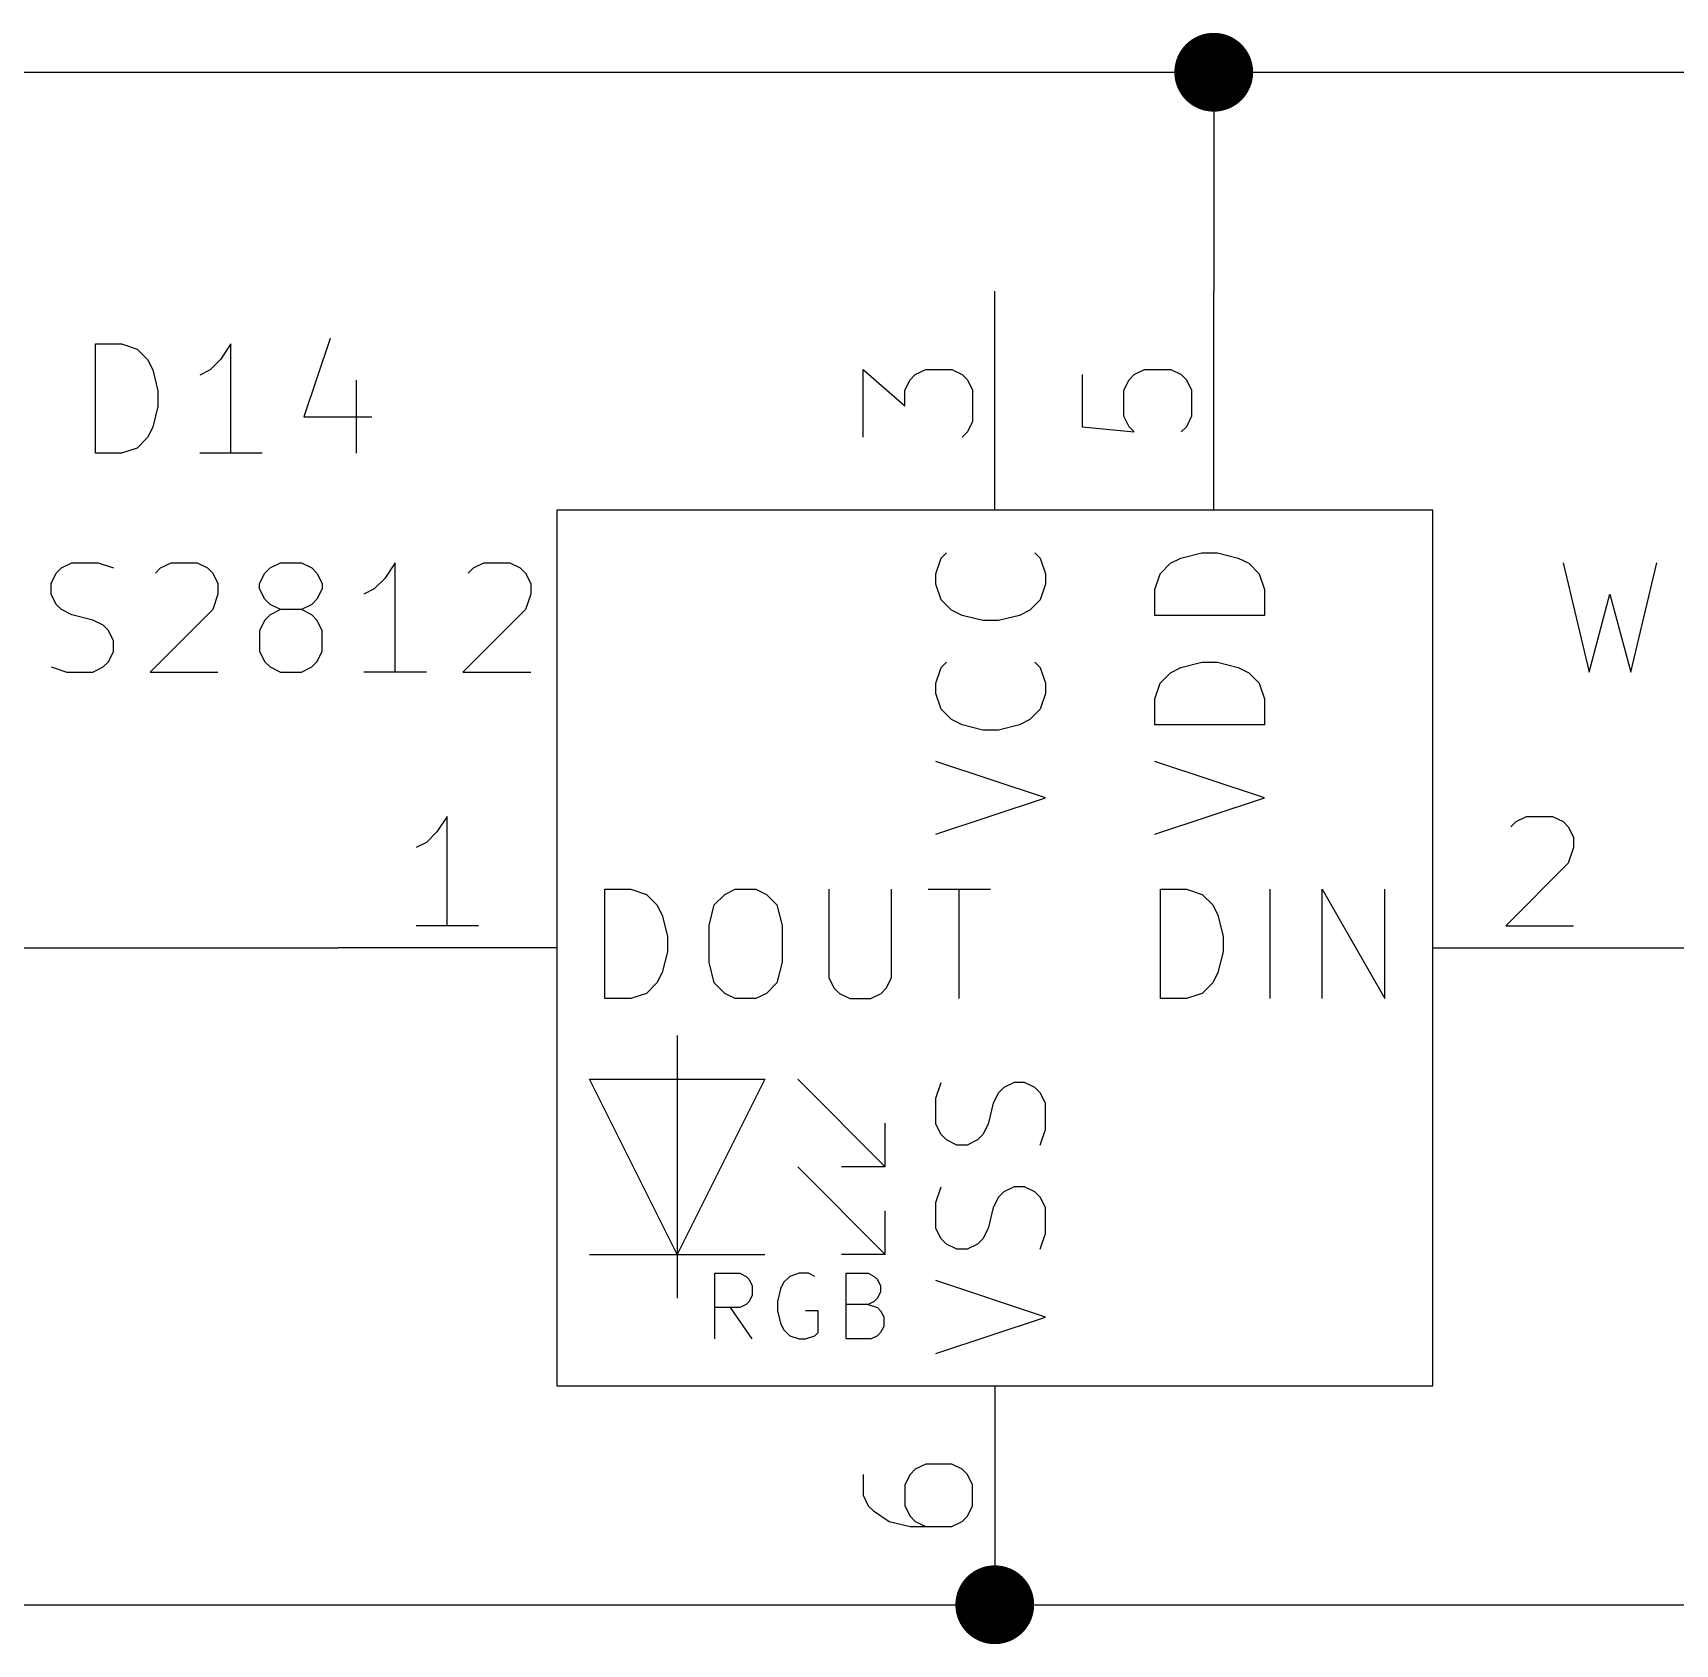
# Model space of a CAD drawing. Extents: x 0.4 to 11.3, y -7.9 to -0.4.
# Drawn here: x 3.211 to 3.961, y -5.568 to -4.832 of the extents above; entities that cross this region are included whole.
import ezdxf

# ---------------------------------------------------------------- set-up
doc = ezdxf.new("R2010")
doc.units = 0
doc.header["$MEASUREMENT"] = 0
for name, color, linetype in [('CYAN2', 4, 'CONTINUOUS'), ('GREEN3', 91, 'CONTINUOUS'), ('LYELLOW', 51, 'CONTINUOUS'), ('RED2', 1, 'CONTINUOUS'), ('RED3', 11, 'CONTINUOUS')]:
    doc.layers.add(name, color=color, linetype=linetype)

msp = doc.modelspace()

# ---------------------------------------------------------------- linework, layer by layer
at = {"layer": 'CYAN2', "linetype": 'CONTINUOUS'}
for p, q in [((3.34643, -4.97166), (3.33452, -5.00737)), ((3.34643, -4.97166), (3.33452, -5.00737)), ((3.23928, -5.02404), (3.23928, -4.97404)), ((3.23928, -4.97404), (3.25119, -4.97404)), ((3.23928, -5.02404), (3.23928, -4.97404)), ((3.23928, -4.97404), (3.25119, -4.97404)), ((3.25119, -4.97404), (3.25833, -4.97642)), ((3.25119, -4.97404), (3.25833, -4.97642)), ((3.25833, -4.97642), (3.26309, -4.98119)), ((3.25833, -4.97642), (3.26309, -4.98119)), ((3.30119, -4.97404), (3.29643, -4.98119)), ((3.30119, -4.97404), (3.29643, -4.98119)), ((3.30119, -5.02404), (3.30119, -4.97404)), ((3.30119, -5.02404), (3.30119, -4.97404)), ((3.26309, -4.98119), (3.26548, -4.98594)), ((3.26309, -4.98119), (3.26548, -4.98594)), ((3.26548, -4.98594), (3.26785, -4.99547)), ((3.26548, -4.98594), (3.26785, -4.99547)), ((3.29167, -4.98594), (3.28691, -4.98833)), ((3.29167, -4.98594), (3.28691, -4.98833)), ((3.29643, -4.98119), (3.29167, -4.98594)), ((3.29643, -4.98119), (3.29167, -4.98594)), ((3.35833, -4.99071), (3.35833, -5.02404)), ((3.35833, -4.99071), (3.35833, -5.02404)), ((3.26785, -4.99547), (3.26785, -5.00261)), ((3.26785, -4.99547), (3.26785, -5.00261)), ((3.26785, -5.00261), (3.26548, -5.01213)), ((3.26785, -5.00261), (3.26548, -5.01213)), ((3.33452, -5.00737), (3.36547, -5.00737)), ((3.33452, -5.00737), (3.36547, -5.00737)), ((3.26309, -5.0169), (3.25833, -5.02166)), ((3.26309, -5.0169), (3.25833, -5.02166)), ((3.26548, -5.01213), (3.26309, -5.0169)), ((3.26548, -5.01213), (3.26309, -5.0169)), ((3.25119, -5.02404), (3.23928, -5.02404)), ((3.25119, -5.02404), (3.23928, -5.02404)), ((3.25833, -5.02166), (3.25119, -5.02404)), ((3.25833, -5.02166), (3.25119, -5.02404)), ((3.31548, -5.02404), (3.28691, -5.02404)), ((3.31548, -5.02404), (3.28691, -5.02404)), ((3.62551, -5.0719), (3.62789, -5.06952)), ((3.62551, -5.0719), (3.62789, -5.06952)), ((3.66837, -5.06952), (3.67075, -5.0719)), ((3.66837, -5.06952), (3.67075, -5.0719)), ((3.73504, -5.0719), (3.74456, -5.06952)), ((3.73504, -5.0719), (3.74456, -5.06952)), ((3.74456, -5.06952), (3.7517, -5.06952)), ((3.74456, -5.06952), (3.7517, -5.06952)), ((3.7517, -5.06952), (3.76122, -5.0719)), ((3.7517, -5.06952), (3.76122, -5.0719)), ((3.22143, -5.0788), (3.22381, -5.07642)), ((3.22143, -5.0788), (3.22381, -5.07642)), ((3.22381, -5.07642), (3.22857, -5.07404)), ((3.22381, -5.07642), (3.22857, -5.07404)), ((3.22857, -5.07404), (3.24047, -5.07404)), ((3.22857, -5.07404), (3.24047, -5.07404)), ((3.24047, -5.07404), (3.24762, -5.07642)), ((3.24047, -5.07404), (3.24762, -5.07642)), ((3.26667, -5.0788), (3.26904, -5.07642)), ((3.26667, -5.0788), (3.26904, -5.07642)), ((3.26904, -5.07642), (3.27381, -5.07404)), ((3.26904, -5.07642), (3.27381, -5.07404)), ((3.27381, -5.07404), (3.28571, -5.07404)), ((3.27381, -5.07404), (3.28571, -5.07404)), ((3.28571, -5.07404), (3.29047, -5.07642)), ((3.28571, -5.07404), (3.29047, -5.07642)), ((3.29047, -5.07642), (3.29285, -5.0788)), ((3.29047, -5.07642), (3.29285, -5.0788)), ((3.31666, -5.0788), (3.31904, -5.07642)), ((3.31666, -5.0788), (3.31904, -5.07642)), ((3.31904, -5.07642), (3.32381, -5.07404)), ((3.31904, -5.07642), (3.32381, -5.07404)), ((3.32381, -5.07404), (3.33333, -5.07404)), ((3.32381, -5.07404), (3.33333, -5.07404)), ((3.33333, -5.07404), (3.33809, -5.07642)), ((3.33333, -5.07404), (3.33809, -5.07642)), ((3.33809, -5.07642), (3.34047, -5.0788)), ((3.33809, -5.07642), (3.34047, -5.0788)), ((3.37619, -5.07404), (3.37143, -5.08119)), ((3.37619, -5.07404), (3.37143, -5.08119)), ((3.37619, -5.12404), (3.37619, -5.07404)), ((3.37619, -5.12404), (3.37619, -5.07404)), ((3.40952, -5.0788), (3.4119, -5.07642)), ((3.40952, -5.0788), (3.4119, -5.07642)), ((3.4119, -5.07642), (3.41666, -5.07404)), ((3.4119, -5.07642), (3.41666, -5.07404)), ((3.41666, -5.07404), (3.42857, -5.07404)), ((3.41666, -5.07404), (3.42857, -5.07404)), ((3.42857, -5.07404), (3.43333, -5.07642)), ((3.42857, -5.07404), (3.43333, -5.07642)), ((3.43333, -5.07642), (3.43571, -5.0788)), ((3.43333, -5.07642), (3.43571, -5.0788)), ((3.62313, -5.07905), (3.62551, -5.0719)), ((3.62313, -5.07905), (3.62551, -5.0719)), ((3.67075, -5.0719), (3.67313, -5.07905)), ((3.67075, -5.0719), (3.67313, -5.07905)), ((3.72551, -5.07905), (3.73028, -5.07428)), ((3.72551, -5.07905), (3.73028, -5.07428)), ((3.73028, -5.07428), (3.73504, -5.0719)), ((3.73028, -5.07428), (3.73504, -5.0719)), ((3.76122, -5.0719), (3.76599, -5.07428)), ((3.76122, -5.0719), (3.76599, -5.07428)), ((3.76599, -5.07428), (3.77075, -5.07905)), ((3.76599, -5.07428), (3.77075, -5.07905)), ((3.90952, -5.07404), (3.92143, -5.12404)), ((3.90952, -5.07404), (3.92143, -5.12404)), ((3.94048, -5.12404), (3.95238, -5.07404)), ((3.94048, -5.12404), (3.95238, -5.07404)), ((3.21905, -5.08356), (3.22143, -5.0788)), ((3.21905, -5.08356), (3.22143, -5.0788)), ((3.21905, -5.08833), (3.21905, -5.08356)), ((3.21905, -5.08833), (3.21905, -5.08356)), ((3.29285, -5.0788), (3.29524, -5.08356)), ((3.29285, -5.0788), (3.29524, -5.08356)), ((3.29524, -5.08356), (3.29524, -5.08833)), ((3.29524, -5.08356), (3.29524, -5.08833)), ((3.31428, -5.08356), (3.31666, -5.0788)), ((3.31428, -5.08356), (3.31666, -5.0788)), ((3.31428, -5.08594), (3.31428, -5.08356)), ((3.31428, -5.08594), (3.31428, -5.08356)), ((3.34047, -5.0788), (3.34285, -5.08356)), ((3.34047, -5.0788), (3.34285, -5.08356)), ((3.34285, -5.08356), (3.34285, -5.08594)), ((3.34285, -5.08356), (3.34285, -5.08594)), ((3.37143, -5.08119), (3.36666, -5.08594)), ((3.37143, -5.08119), (3.36666, -5.08594)), ((3.43571, -5.0788), (3.43809, -5.08356)), ((3.43571, -5.0788), (3.43809, -5.08356)), ((3.43809, -5.08356), (3.43809, -5.08833)), ((3.43809, -5.08356), (3.43809, -5.08833)), ((3.62313, -5.08381), (3.62313, -5.07905)), ((3.62313, -5.08381), (3.62313, -5.07905)), ((3.62551, -5.09095), (3.62313, -5.08381)), ((3.62551, -5.09095), (3.62313, -5.08381)), ((3.67313, -5.08381), (3.67075, -5.09095)), ((3.67313, -5.08381), (3.67075, -5.09095)), ((3.67313, -5.07905), (3.67313, -5.08381)), ((3.67313, -5.07905), (3.67313, -5.08381)), ((3.72313, -5.08619), (3.72551, -5.07905)), ((3.72313, -5.08619), (3.72551, -5.07905)), ((3.77075, -5.07905), (3.77313, -5.08619)), ((3.77075, -5.07905), (3.77313, -5.08619)), ((3.22143, -5.09309), (3.21905, -5.08833)), ((3.22143, -5.09309), (3.21905, -5.08833)), ((3.29524, -5.08833), (3.29285, -5.09547)), ((3.29524, -5.08833), (3.29285, -5.09547)), ((3.31666, -5.09071), (3.31428, -5.08594)), ((3.31666, -5.09071), (3.31428, -5.08594)), ((3.31904, -5.09309), (3.31666, -5.09071)), ((3.31904, -5.09309), (3.31666, -5.09071)), ((3.34047, -5.09071), (3.33809, -5.09309)), ((3.34047, -5.09071), (3.33809, -5.09309)), ((3.34285, -5.08594), (3.34047, -5.09071)), ((3.34285, -5.08594), (3.34047, -5.09071)), ((3.36666, -5.08594), (3.3619, -5.08833)), ((3.36666, -5.08594), (3.3619, -5.08833)), ((3.43809, -5.08833), (3.43571, -5.09547)), ((3.43809, -5.08833), (3.43571, -5.09547)), ((3.63028, -5.09571), (3.62551, -5.09095)), ((3.63028, -5.09571), (3.62551, -5.09095)), ((3.67075, -5.09095), (3.66599, -5.09571)), ((3.67075, -5.09095), (3.66599, -5.09571)), ((3.72313, -5.09809), (3.72313, -5.08619)), ((3.72313, -5.09809), (3.72313, -5.08619)), ((3.77313, -5.08619), (3.77313, -5.09809)), ((3.77313, -5.08619), (3.77313, -5.09809)), ((3.92143, -5.12404), (3.93095, -5.08833)), ((3.92143, -5.12404), (3.93095, -5.08833)), ((3.93095, -5.08833), (3.94048, -5.12404)), ((3.93095, -5.08833), (3.94048, -5.12404)), ((3.22381, -5.09547), (3.22143, -5.09309)), ((3.22381, -5.09547), (3.22143, -5.09309)), ((3.22857, -5.09785), (3.22381, -5.09547)), ((3.22857, -5.09785), (3.22381, -5.09547)), ((3.23809, -5.10023), (3.22857, -5.09785)), ((3.23809, -5.10023), (3.22857, -5.09785)), ((3.29285, -5.09547), (3.26428, -5.12404)), ((3.29285, -5.09547), (3.26428, -5.12404)), ((3.31904, -5.09785), (3.31666, -5.10023)), ((3.31904, -5.09785), (3.31666, -5.10023)), ((3.32381, -5.09547), (3.31904, -5.09309)), ((3.32381, -5.09547), (3.31904, -5.09309)), ((3.32381, -5.09547), (3.31904, -5.09785)), ((3.32381, -5.09547), (3.31904, -5.09785)), ((3.33333, -5.09547), (3.32381, -5.09547)), ((3.33333, -5.09547), (3.32381, -5.09547)), ((3.33809, -5.09309), (3.33333, -5.09547)), ((3.33809, -5.09309), (3.33333, -5.09547)), ((3.33809, -5.09785), (3.33333, -5.09547)), ((3.33809, -5.09785), (3.33333, -5.09547)), ((3.34047, -5.10023), (3.33809, -5.09785)), ((3.34047, -5.10023), (3.33809, -5.09785)), ((3.43571, -5.09547), (3.40714, -5.12404)), ((3.43571, -5.09547), (3.40714, -5.12404)), ((3.63504, -5.09809), (3.63028, -5.09571)), ((3.63504, -5.09809), (3.63028, -5.09571)), ((3.64456, -5.10047), (3.63504, -5.09809)), ((3.64456, -5.10047), (3.63504, -5.09809)), ((3.66122, -5.09809), (3.6517, -5.10047)), ((3.66122, -5.09809), (3.6517, -5.10047)), ((3.66599, -5.09571), (3.66122, -5.09809)), ((3.66599, -5.09571), (3.66122, -5.09809)), ((3.77313, -5.09809), (3.72313, -5.09809)), ((3.77313, -5.09809), (3.72313, -5.09809)), ((3.24285, -5.10261), (3.23809, -5.10023)), ((3.24285, -5.10261), (3.23809, -5.10023)), ((3.24524, -5.10499), (3.24285, -5.10261)), ((3.24524, -5.10499), (3.24285, -5.10261)), ((3.24762, -5.10976), (3.24524, -5.10499)), ((3.24762, -5.10976), (3.24524, -5.10499)), ((3.31666, -5.10023), (3.31428, -5.10499)), ((3.31666, -5.10023), (3.31428, -5.10499)), ((3.31428, -5.10499), (3.31428, -5.11452)), ((3.31428, -5.10499), (3.31428, -5.11452)), ((3.34285, -5.10499), (3.34047, -5.10023)), ((3.34285, -5.10499), (3.34047, -5.10023)), ((3.34285, -5.11452), (3.34285, -5.10499)), ((3.34285, -5.11452), (3.34285, -5.10499)), ((3.6517, -5.10047), (3.64456, -5.10047)), ((3.6517, -5.10047), (3.64456, -5.10047)), ((3.24524, -5.11928), (3.24762, -5.11452)), ((3.24524, -5.11928), (3.24762, -5.11452)), ((3.24762, -5.11452), (3.24762, -5.10976)), ((3.24762, -5.11452), (3.24762, -5.10976)), ((3.31428, -5.11452), (3.31666, -5.11928)), ((3.31428, -5.11452), (3.31666, -5.11928)), ((3.34047, -5.11928), (3.34285, -5.11452)), ((3.34047, -5.11928), (3.34285, -5.11452)), ((3.21905, -5.12166), (3.22619, -5.12404)), ((3.21905, -5.12166), (3.22619, -5.12404)), ((3.23809, -5.12404), (3.24285, -5.12166)), ((3.23809, -5.12404), (3.24285, -5.12166)), ((3.24285, -5.12166), (3.24524, -5.11928)), ((3.24285, -5.12166), (3.24524, -5.11928)), ((3.31666, -5.11928), (3.31904, -5.12166)), ((3.31666, -5.11928), (3.31904, -5.12166)), ((3.31904, -5.12166), (3.32381, -5.12404)), ((3.31904, -5.12166), (3.32381, -5.12404)), ((3.33333, -5.12404), (3.33809, -5.12166)), ((3.33333, -5.12404), (3.33809, -5.12166)), ((3.33809, -5.12166), (3.34047, -5.11928)), ((3.33809, -5.12166), (3.34047, -5.11928)), ((3.62313, -5.12905), (3.62551, -5.1219)), ((3.62313, -5.12905), (3.62551, -5.1219)), ((3.62551, -5.1219), (3.62789, -5.11952)), ((3.62551, -5.1219), (3.62789, -5.11952)), ((3.66837, -5.11952), (3.67075, -5.1219)), ((3.66837, -5.11952), (3.67075, -5.1219)), ((3.67075, -5.1219), (3.67313, -5.12905)), ((3.67075, -5.1219), (3.67313, -5.12905)), ((3.73028, -5.12428), (3.73504, -5.1219)), ((3.73028, -5.12428), (3.73504, -5.1219)), ((3.73504, -5.1219), (3.74456, -5.11952)), ((3.73504, -5.1219), (3.74456, -5.11952)), ((3.74456, -5.11952), (3.7517, -5.11952)), ((3.74456, -5.11952), (3.7517, -5.11952)), ((3.7517, -5.11952), (3.76122, -5.1219)), ((3.7517, -5.11952), (3.76122, -5.1219)), ((3.76122, -5.1219), (3.76599, -5.12428)), ((3.76122, -5.1219), (3.76599, -5.12428)), ((3.22619, -5.12404), (3.23809, -5.12404)), ((3.22619, -5.12404), (3.23809, -5.12404)), ((3.26428, -5.12404), (3.29524, -5.12404)), ((3.26428, -5.12404), (3.29524, -5.12404)), ((3.32381, -5.12404), (3.33333, -5.12404)), ((3.32381, -5.12404), (3.33333, -5.12404)), ((3.39047, -5.12404), (3.3619, -5.12404)), ((3.39047, -5.12404), (3.3619, -5.12404)), ((3.40714, -5.12404), (3.43809, -5.12404)), ((3.40714, -5.12404), (3.43809, -5.12404)), ((3.62313, -5.13381), (3.62313, -5.12905)), ((3.62313, -5.13381), (3.62313, -5.12905)), ((3.67313, -5.12905), (3.67313, -5.13381)), ((3.67313, -5.12905), (3.67313, -5.13381)), ((3.72313, -5.13619), (3.72551, -5.12905)), ((3.72313, -5.13619), (3.72551, -5.12905)), ((3.72551, -5.12905), (3.73028, -5.12428)), ((3.72551, -5.12905), (3.73028, -5.12428)), ((3.76599, -5.12428), (3.77075, -5.12905)), ((3.76599, -5.12428), (3.77075, -5.12905)), ((3.77075, -5.12905), (3.77313, -5.13619)), ((3.77075, -5.12905), (3.77313, -5.13619)), ((3.62551, -5.14095), (3.62313, -5.13381)), ((3.62551, -5.14095), (3.62313, -5.13381)), ((3.67313, -5.13381), (3.67075, -5.14095)), ((3.67313, -5.13381), (3.67075, -5.14095)), ((3.72313, -5.14809), (3.72313, -5.13619)), ((3.72313, -5.14809), (3.72313, -5.13619)), ((3.77313, -5.13619), (3.77313, -5.14809)), ((3.77313, -5.13619), (3.77313, -5.14809)), ((3.63028, -5.14571), (3.62551, -5.14095)), ((3.63028, -5.14571), (3.62551, -5.14095)), ((3.67075, -5.14095), (3.66599, -5.14571)), ((3.67075, -5.14095), (3.66599, -5.14571)), ((3.63504, -5.14809), (3.63028, -5.14571)), ((3.63504, -5.14809), (3.63028, -5.14571)), ((3.64456, -5.15047), (3.63504, -5.14809)), ((3.64456, -5.15047), (3.63504, -5.14809)), ((3.6517, -5.15047), (3.64456, -5.15047)), ((3.6517, -5.15047), (3.64456, -5.15047)), ((3.66122, -5.14809), (3.6517, -5.15047)), ((3.66122, -5.14809), (3.6517, -5.15047)), ((3.66599, -5.14571), (3.66122, -5.14809)), ((3.66599, -5.14571), (3.66122, -5.14809)), ((3.77313, -5.14809), (3.72313, -5.14809)), ((3.77313, -5.14809), (3.72313, -5.14809)), ((3.67313, -5.18143), (3.62313, -5.16476)), ((3.67313, -5.18143), (3.62313, -5.16476)), ((3.77313, -5.18143), (3.72313, -5.16476)), ((3.77313, -5.18143), (3.72313, -5.16476)), ((3.62313, -5.19809), (3.67313, -5.18143)), ((3.62313, -5.19809), (3.67313, -5.18143)), ((3.72313, -5.19809), (3.77313, -5.18143)), ((3.72313, -5.19809), (3.77313, -5.18143)), ((3.4719, -5.27313), (3.4719, -5.22313)), ((3.4719, -5.22313), (3.48381, -5.22313)), ((3.4719, -5.27313), (3.4719, -5.22313)), ((3.4719, -5.22313), (3.48381, -5.22313)), ((3.48381, -5.22313), (3.49095, -5.22551)), ((3.48381, -5.22313), (3.49095, -5.22551)), ((3.49095, -5.22551), (3.49571, -5.23028)), ((3.49095, -5.22551), (3.49571, -5.23028)), ((3.5219, -5.23028), (3.52667, -5.22551)), ((3.5219, -5.23028), (3.52667, -5.22551)), ((3.52667, -5.22551), (3.53143, -5.22313)), ((3.52667, -5.22551), (3.53143, -5.22313)), ((3.53143, -5.22313), (3.54095, -5.22313)), ((3.53143, -5.22313), (3.54095, -5.22313)), ((3.54095, -5.22313), (3.54571, -5.22551)), ((3.54095, -5.22313), (3.54571, -5.22551)), ((3.54571, -5.22551), (3.55047, -5.23028)), ((3.54571, -5.22551), (3.55047, -5.23028)), ((3.57428, -5.22313), (3.57428, -5.26361)), ((3.57428, -5.22313), (3.57428, -5.26361)), ((3.60285, -5.26361), (3.60285, -5.22313)), ((3.60285, -5.26361), (3.60285, -5.22313)), ((3.61952, -5.22313), (3.64809, -5.22313)), ((3.61952, -5.22313), (3.64809, -5.22313)), ((3.63381, -5.27313), (3.63381, -5.22313)), ((3.63381, -5.27313), (3.63381, -5.22313)), ((3.72571, -5.27313), (3.72571, -5.22313)), ((3.72571, -5.22313), (3.73761, -5.22313)), ((3.72571, -5.27313), (3.72571, -5.22313)), ((3.72571, -5.22313), (3.73761, -5.22313)), ((3.73761, -5.22313), (3.74476, -5.22551)), ((3.73761, -5.22313), (3.74476, -5.22551)), ((3.74476, -5.22551), (3.74952, -5.23028)), ((3.74476, -5.22551), (3.74952, -5.23028)), ((3.77571, -5.27313), (3.77571, -5.22313)), ((3.77571, -5.27313), (3.77571, -5.22313)), ((3.79952, -5.27313), (3.79952, -5.22313)), ((3.79952, -5.22313), (3.82809, -5.27313)), ((3.79952, -5.27313), (3.79952, -5.22313)), ((3.79952, -5.22313), (3.82809, -5.27313)), ((3.82809, -5.27313), (3.82809, -5.22313)), ((3.82809, -5.27313), (3.82809, -5.22313)), ((3.49571, -5.23028), (3.49809, -5.23504)), ((3.49571, -5.23028), (3.49809, -5.23504)), ((3.51952, -5.2398), (3.5219, -5.23028)), ((3.51952, -5.2398), (3.5219, -5.23028)), ((3.55047, -5.23028), (3.55285, -5.2398)), ((3.55047, -5.23028), (3.55285, -5.2398)), ((3.74952, -5.23028), (3.7519, -5.23504)), ((3.74952, -5.23028), (3.7519, -5.23504)), ((3.49809, -5.23504), (3.50047, -5.24456)), ((3.49809, -5.23504), (3.50047, -5.24456)), ((3.51952, -5.25646), (3.51952, -5.2398)), ((3.51952, -5.25646), (3.51952, -5.2398)), ((3.55285, -5.2398), (3.55285, -5.25646)), ((3.55285, -5.2398), (3.55285, -5.25646)), ((3.7519, -5.23504), (3.75428, -5.24456)), ((3.7519, -5.23504), (3.75428, -5.24456)), ((3.50047, -5.24456), (3.50047, -5.2517)), ((3.50047, -5.24456), (3.50047, -5.2517)), ((3.75428, -5.24456), (3.75428, -5.2517)), ((3.75428, -5.24456), (3.75428, -5.2517)), ((3.50047, -5.2517), (3.49809, -5.26122)), ((3.50047, -5.2517), (3.49809, -5.26122)), ((3.5219, -5.26599), (3.51952, -5.25646)), ((3.5219, -5.26599), (3.51952, -5.25646)), ((3.55285, -5.25646), (3.55047, -5.26599)), ((3.55285, -5.25646), (3.55047, -5.26599)), ((3.75428, -5.2517), (3.7519, -5.26122)), ((3.75428, -5.2517), (3.7519, -5.26122)), ((3.49809, -5.26122), (3.49571, -5.26599)), ((3.49809, -5.26122), (3.49571, -5.26599)), ((3.57428, -5.26361), (3.57667, -5.26837)), ((3.57428, -5.26361), (3.57667, -5.26837)), ((3.60048, -5.26837), (3.60285, -5.26361)), ((3.60048, -5.26837), (3.60285, -5.26361)), ((3.7519, -5.26122), (3.74952, -5.26599)), ((3.7519, -5.26122), (3.74952, -5.26599)), ((3.49095, -5.27075), (3.48381, -5.27313)), ((3.49095, -5.27075), (3.48381, -5.27313)), ((3.49571, -5.26599), (3.49095, -5.27075)), ((3.49571, -5.26599), (3.49095, -5.27075)), ((3.52667, -5.27075), (3.5219, -5.26599)), ((3.52667, -5.27075), (3.5219, -5.26599)), ((3.53143, -5.27313), (3.52667, -5.27075)), ((3.53143, -5.27313), (3.52667, -5.27075)), ((3.54571, -5.27075), (3.54095, -5.27313)), ((3.54571, -5.27075), (3.54095, -5.27313)), ((3.55047, -5.26599), (3.54571, -5.27075)), ((3.55047, -5.26599), (3.54571, -5.27075)), ((3.57667, -5.26837), (3.57905, -5.27075)), ((3.57667, -5.26837), (3.57905, -5.27075)), ((3.57905, -5.27075), (3.58381, -5.27313)), ((3.57905, -5.27075), (3.58381, -5.27313)), ((3.59333, -5.27313), (3.59809, -5.27075)), ((3.59333, -5.27313), (3.59809, -5.27075)), ((3.59809, -5.27075), (3.60048, -5.26837)), ((3.59809, -5.27075), (3.60048, -5.26837)), ((3.74476, -5.27075), (3.73761, -5.27313)), ((3.74476, -5.27075), (3.73761, -5.27313)), ((3.74952, -5.26599), (3.74476, -5.27075)), ((3.74952, -5.26599), (3.74476, -5.27075)), ((3.48381, -5.27313), (3.4719, -5.27313)), ((3.48381, -5.27313), (3.4719, -5.27313)), ((3.54095, -5.27313), (3.53143, -5.27313)), ((3.54095, -5.27313), (3.53143, -5.27313)), ((3.58381, -5.27313), (3.59333, -5.27313)), ((3.58381, -5.27313), (3.59333, -5.27313)), ((3.73761, -5.27313), (3.72571, -5.27313)), ((3.73761, -5.27313), (3.72571, -5.27313)), ((3.62313, -5.31857), (3.62551, -5.31143)), ((3.62313, -5.31857), (3.62551, -5.31143)), ((3.6517, -5.31619), (3.64932, -5.32095)), ((3.6517, -5.31619), (3.64932, -5.32095)), ((3.65408, -5.31381), (3.6517, -5.31619)), ((3.65408, -5.31381), (3.6517, -5.31619)), ((3.65885, -5.31143), (3.65408, -5.31381)), ((3.65885, -5.31143), (3.65408, -5.31381)), ((3.66361, -5.31143), (3.65885, -5.31143)), ((3.66361, -5.31143), (3.65885, -5.31143)), ((3.66837, -5.31381), (3.66361, -5.31143)), ((3.66837, -5.31381), (3.66361, -5.31143)), ((3.67075, -5.31619), (3.66837, -5.31381)), ((3.67075, -5.31619), (3.66837, -5.31381)), ((3.67313, -5.32095), (3.67075, -5.31619)), ((3.67313, -5.32095), (3.67075, -5.31619)), ((3.62313, -5.33047), (3.62313, -5.31857)), ((3.62313, -5.33047), (3.62313, -5.31857)), ((3.64932, -5.32095), (3.64694, -5.33047)), ((3.64932, -5.32095), (3.64694, -5.33047)), ((3.67313, -5.33285), (3.67313, -5.32095)), ((3.67313, -5.33285), (3.67313, -5.32095)), ((3.62551, -5.33524), (3.62313, -5.33047)), ((3.62551, -5.33524), (3.62313, -5.33047)), ((3.64694, -5.33047), (3.64456, -5.33524)), ((3.64694, -5.33047), (3.64456, -5.33524)), ((3.62789, -5.33762), (3.62551, -5.33524)), ((3.62789, -5.33762), (3.62551, -5.33524)), ((3.63265, -5.34), (3.62789, -5.33762)), ((3.63265, -5.34), (3.62789, -5.33762)), ((3.63742, -5.34), (3.63265, -5.34)), ((3.63742, -5.34), (3.63265, -5.34)), ((3.64218, -5.33762), (3.63742, -5.34)), ((3.64218, -5.33762), (3.63742, -5.34)), ((3.64456, -5.33524), (3.64218, -5.33762)), ((3.64456, -5.33524), (3.64218, -5.33762)), ((3.67075, -5.34), (3.67313, -5.33285)), ((3.67075, -5.34), (3.67313, -5.33285)), ((3.62313, -5.36619), (3.62551, -5.35904)), ((3.62313, -5.36619), (3.62551, -5.35904)), ((3.65408, -5.36143), (3.6517, -5.36381)), ((3.65408, -5.36143), (3.6517, -5.36381)), ((3.65885, -5.35904), (3.65408, -5.36143)), ((3.65885, -5.35904), (3.65408, -5.36143)), ((3.66361, -5.35904), (3.65885, -5.35904)), ((3.66361, -5.35904), (3.65885, -5.35904)), ((3.66837, -5.36143), (3.66361, -5.35904)), ((3.66837, -5.36143), (3.66361, -5.35904)), ((3.67075, -5.36381), (3.66837, -5.36143)), ((3.67075, -5.36381), (3.66837, -5.36143)), ((3.62313, -5.37809), (3.62313, -5.36619)), ((3.62313, -5.37809), (3.62313, -5.36619)), ((3.64932, -5.36857), (3.64694, -5.37809)), ((3.64932, -5.36857), (3.64694, -5.37809)), ((3.6517, -5.36381), (3.64932, -5.36857)), ((3.6517, -5.36381), (3.64932, -5.36857)), ((3.67313, -5.36857), (3.67075, -5.36381)), ((3.67313, -5.36857), (3.67075, -5.36381)), ((3.67313, -5.38047), (3.67313, -5.36857)), ((3.67313, -5.38047), (3.67313, -5.36857)), ((3.62551, -5.38285), (3.62313, -5.37809)), ((3.62551, -5.38285), (3.62313, -5.37809)), ((3.62789, -5.38524), (3.62551, -5.38285)), ((3.62789, -5.38524), (3.62551, -5.38285)), ((3.64456, -5.38285), (3.64218, -5.38524)), ((3.64456, -5.38285), (3.64218, -5.38524)), ((3.64694, -5.37809), (3.64456, -5.38285)), ((3.64694, -5.37809), (3.64456, -5.38285)), ((3.67075, -5.38761), (3.67313, -5.38047)), ((3.67075, -5.38761), (3.67313, -5.38047)), ((3.63265, -5.38761), (3.62789, -5.38524)), ((3.63265, -5.38761), (3.62789, -5.38524)), ((3.63742, -5.38761), (3.63265, -5.38761)), ((3.63742, -5.38761), (3.63265, -5.38761)), ((3.64218, -5.38524), (3.63742, -5.38761)), ((3.64218, -5.38524), (3.63742, -5.38761)), ((3.67313, -5.41857), (3.62313, -5.4019)), ((3.67313, -5.41857), (3.62313, -5.4019)), ((3.62313, -5.43524), (3.67313, -5.41857)), ((3.62313, -5.43524), (3.67313, -5.41857))]:
    msp.add_line(p, q, dxfattribs=at)
at = {"layer": 'GREEN3', "linetype": 'CONTINUOUS'}
for p, q in [((3, -4.85), (3.75, -4.85)), ((3.75, -4.85), (3.75, -4.95)), ((3.75, -4.85), (4.5, -4.85)), ((3.2, -5.25), (3.35, -5.25)), ((3.95, -5.25), (4.1, -5.25)), ((2.9, -5.55), (3.65, -5.55)), ((3.65, -5.55), (4.4, -5.55))]:
    msp.add_line(p, q, dxfattribs=at)
at = {"layer": 'GREEN3', "const_width": 0.018}
for points in [[(3.741, -4.85, 1), (3.759, -4.85, 1)], [(3.641, -5.55, 1), (3.659, -5.55, 1)]]:
    msp.add_lwpolyline(points, format="xyb", close=True, dxfattribs=at)
at = {"layer": 'LYELLOW', "linetype": 'CONTINUOUS'}
for p, q in [((3.45, -5.05), (3.45, -5.45)), ((3.85, -5.05), (3.45, -5.05)), ((3.85, -5.45), (3.85, -5.05)), ((3.45, -5.45), (3.85, -5.45))]:
    msp.add_line(p, q, dxfattribs=at)
at = {"layer": 'RED2', "linetype": 'CONTINUOUS'}
for p, q in [((3.65, -5.05), (3.65, -4.95)), ((3.65, -5.05), (3.65, -4.95)), ((3.75, -5.05), (3.75, -4.95)), ((3.75, -5.05), (3.75, -4.95)), ((3.45, -5.05), (3.45, -5.45)), ((3.85, -5.05), (3.45, -5.05)), ((3.85, -5.45), (3.85, -5.05)), ((3.45, -5.25), (3.35, -5.25)), ((3.45, -5.25), (3.35, -5.25)), ((3.85, -5.25), (3.95, -5.25)), ((3.85, -5.25), (3.95, -5.25)), ((3.505, -5.29), (3.505, -5.39)), ((3.465, -5.31), (3.545, -5.31)), ((3.505, -5.39), (3.465, -5.31)), ((3.545, -5.31), (3.505, -5.39)), ((3.56, -5.31), (3.6, -5.35)), ((3.6, -5.35), (3.6, -5.33)), ((3.56, -5.35), (3.6, -5.39)), ((3.6, -5.35), (3.58, -5.35)), ((3.6, -5.39), (3.6, -5.37)), ((3.465, -5.39), (3.545, -5.39)), ((3.505, -5.39), (3.505, -5.41)), ((3.6, -5.39), (3.58, -5.39)), ((3.52214, -5.42856), (3.52214, -5.39856)), ((3.52214, -5.39856), (3.53357, -5.39856)), ((3.53357, -5.39856), (3.53643, -5.39999)), ((3.53643, -5.39999), (3.53785, -5.40142)), ((3.55643, -5.39999), (3.55357, -5.40285)), ((3.56071, -5.39856), (3.55643, -5.39999)), ((3.565, -5.39856), (3.56071, -5.39856)), ((3.56785, -5.39999), (3.565, -5.39856)), ((3.58214, -5.42856), (3.58214, -5.39856)), ((3.58214, -5.39856), (3.59214, -5.39856)), ((3.59214, -5.39856), (3.595, -5.39999)), ((3.595, -5.39999), (3.59643, -5.40142)), ((3.53785, -5.40142), (3.53928, -5.40428)), ((3.53928, -5.40428), (3.53928, -5.40856)), ((3.55214, -5.40571), (3.55071, -5.41142)), ((3.55357, -5.40285), (3.55214, -5.40571)), ((3.59643, -5.40142), (3.59785, -5.40428)), ((3.59785, -5.40714), (3.59643, -5.40999)), ((3.59785, -5.40428), (3.59785, -5.40714)), ((3.53357, -5.41428), (3.52214, -5.41428)), ((3.53928, -5.42856), (3.52928, -5.41428)), ((3.53643, -5.41285), (3.53357, -5.41428)), ((3.53785, -5.41142), (3.53643, -5.41285)), ((3.53928, -5.40856), (3.53785, -5.41142)), ((3.55071, -5.41142), (3.55071, -5.41571)), ((3.59214, -5.41285), (3.58214, -5.41285)), ((3.595, -5.41142), (3.59214, -5.41285)), ((3.59214, -5.41285), (3.59643, -5.41428)), ((3.59643, -5.40999), (3.595, -5.41142)), ((3.59643, -5.41428), (3.59785, -5.41571)), ((3.55071, -5.41571), (3.55214, -5.42142)), ((3.55214, -5.42142), (3.55357, -5.42428)), ((3.56928, -5.41571), (3.56357, -5.41571)), ((3.56928, -5.42571), (3.56928, -5.41571)), ((3.59785, -5.41571), (3.59928, -5.41856)), ((3.59928, -5.41856), (3.59928, -5.42285)), ((3.55357, -5.42428), (3.55643, -5.42714)), ((3.55643, -5.42714), (3.56071, -5.42856)), ((3.56071, -5.42856), (3.56357, -5.42856)), ((3.56357, -5.42856), (3.56785, -5.42714)), ((3.56785, -5.42714), (3.56928, -5.42571)), ((3.59357, -5.42856), (3.58214, -5.42856)), ((3.59643, -5.42714), (3.59357, -5.42856)), ((3.59785, -5.42571), (3.59643, -5.42714)), ((3.59928, -5.42285), (3.59785, -5.42571)), ((3.45, -5.45), (3.85, -5.45)), ((3.65, -5.45), (3.65, -5.55)), ((3.65, -5.45), (3.65, -5.55))]:
    msp.add_line(p, q, dxfattribs=at)
at = {"layer": 'RED3', "linetype": 'CONTINUOUS'}
for p, q in [((3.58988, -5.01666), (3.58988, -4.98571)), ((3.58988, -4.98571), (3.60893, -5.00238)), ((3.58988, -5.01666), (3.58988, -4.98571)), ((3.58988, -4.98571), (3.60893, -5.00238)), ((3.61369, -4.98809), (3.61845, -4.98571)), ((3.61369, -4.98809), (3.61845, -4.98571)), ((3.61845, -4.98571), (3.63035, -4.98571)), ((3.61845, -4.98571), (3.63035, -4.98571)), ((3.63035, -4.98571), (3.63512, -4.98809)), ((3.63035, -4.98571), (3.63512, -4.98809)), ((3.71369, -4.98809), (3.71845, -4.98571)), ((3.71369, -4.98809), (3.71845, -4.98571)), ((3.71845, -4.98571), (3.73035, -4.98571)), ((3.71845, -4.98571), (3.73035, -4.98571)), ((3.73035, -4.98571), (3.73512, -4.98809)), ((3.73035, -4.98571), (3.73512, -4.98809)), ((3.60893, -4.99523), (3.61131, -4.99047)), ((3.60893, -4.99523), (3.61131, -4.99047)), ((3.61131, -4.99047), (3.61369, -4.98809)), ((3.61131, -4.99047), (3.61369, -4.98809)), ((3.63512, -4.98809), (3.6375, -4.99047)), ((3.63512, -4.98809), (3.6375, -4.99047)), ((3.6375, -4.99047), (3.63988, -4.99523)), ((3.6375, -4.99047), (3.63988, -4.99523)), ((3.68988, -4.98809), (3.68988, -5.0119)), ((3.68988, -4.98809), (3.68988, -5.0119)), ((3.70893, -4.99523), (3.71131, -4.99047)), ((3.70893, -4.99523), (3.71131, -4.99047)), ((3.71131, -4.99047), (3.71369, -4.98809)), ((3.71131, -4.99047), (3.71369, -4.98809)), ((3.73512, -4.98809), (3.7375, -4.99047)), ((3.73512, -4.98809), (3.7375, -4.99047)), ((3.7375, -4.99047), (3.73988, -4.99523)), ((3.7375, -4.99047), (3.73988, -4.99523)), ((3.60893, -5.00238), (3.60893, -4.99523)), ((3.60893, -5.00238), (3.60893, -4.99523)), ((3.63988, -4.99523), (3.63988, -5.00952)), ((3.63988, -4.99523), (3.63988, -5.00952)), ((3.70893, -5.00714), (3.70893, -4.99523)), ((3.70893, -5.00714), (3.70893, -4.99523)), ((3.73988, -4.99523), (3.73988, -5.00714)), ((3.73988, -4.99523), (3.73988, -5.00714)), ((3.63988, -5.00952), (3.6375, -5.01428)), ((3.63988, -5.00952), (3.6375, -5.01428)), ((3.71131, -5.0119), (3.70893, -5.00714)), ((3.71131, -5.0119), (3.70893, -5.00714)), ((3.73988, -5.00714), (3.7375, -5.0119)), ((3.73988, -5.00714), (3.7375, -5.0119)), ((3.6375, -5.01428), (3.63512, -5.01666)), ((3.6375, -5.01428), (3.63512, -5.01666)), ((3.68988, -5.0119), (3.71369, -5.01428)), ((3.68988, -5.0119), (3.71369, -5.01428)), ((3.71369, -5.01428), (3.71131, -5.0119)), ((3.71369, -5.01428), (3.71131, -5.0119)), ((3.7375, -5.0119), (3.73512, -5.01428)), ((3.7375, -5.0119), (3.73512, -5.01428)), ((3.4, -5.18988), (3.39524, -5.19702)), ((3.4, -5.18988), (3.39524, -5.19702)), ((3.4, -5.23988), (3.4, -5.18988)), ((3.4, -5.23988), (3.4, -5.18988)), ((3.88809, -5.19226), (3.89286, -5.18988)), ((3.88809, -5.19226), (3.89286, -5.18988)), ((3.89286, -5.18988), (3.90476, -5.18988)), ((3.89286, -5.18988), (3.90476, -5.18988)), ((3.90476, -5.18988), (3.90952, -5.19226)), ((3.90476, -5.18988), (3.90952, -5.19226)), ((3.39524, -5.19702), (3.39048, -5.20178)), ((3.39524, -5.19702), (3.39048, -5.20178)), ((3.88572, -5.19464), (3.88809, -5.19226)), ((3.88572, -5.19464), (3.88809, -5.19226)), ((3.90952, -5.19226), (3.91191, -5.19464)), ((3.90952, -5.19226), (3.91191, -5.19464)), ((3.91191, -5.19464), (3.91429, -5.1994)), ((3.91191, -5.19464), (3.91429, -5.1994)), ((3.39048, -5.20178), (3.38572, -5.20417)), ((3.39048, -5.20178), (3.38572, -5.20417)), ((3.91429, -5.20417), (3.91191, -5.21131)), ((3.91429, -5.20417), (3.91191, -5.21131)), ((3.91429, -5.1994), (3.91429, -5.20417)), ((3.91429, -5.1994), (3.91429, -5.20417)), ((3.91191, -5.21131), (3.88333, -5.23988)), ((3.91191, -5.21131), (3.88333, -5.23988)), ((3.41429, -5.23988), (3.38572, -5.23988)), ((3.41429, -5.23988), (3.38572, -5.23988)), ((3.88333, -5.23988), (3.91429, -5.23988)), ((3.88333, -5.23988), (3.91429, -5.23988)), ((3.61369, -5.48809), (3.61131, -5.49047)), ((3.61369, -5.48809), (3.61131, -5.49047)), ((3.61845, -5.48571), (3.61369, -5.48809)), ((3.61845, -5.48571), (3.61369, -5.48809)), ((3.63035, -5.48571), (3.61845, -5.48571)), ((3.63035, -5.48571), (3.61845, -5.48571)), ((3.63512, -5.48809), (3.63035, -5.48571)), ((3.63512, -5.48809), (3.63035, -5.48571)), ((3.6375, -5.49047), (3.63512, -5.48809)), ((3.6375, -5.49047), (3.63512, -5.48809)), ((3.58988, -5.49047), (3.58988, -5.5)), ((3.58988, -5.49047), (3.58988, -5.5)), ((3.61131, -5.49047), (3.60893, -5.49523)), ((3.61131, -5.49047), (3.60893, -5.49523)), ((3.60893, -5.49523), (3.60893, -5.50476)), ((3.60893, -5.49523), (3.60893, -5.50476)), ((3.63988, -5.49523), (3.6375, -5.49047)), ((3.63988, -5.49523), (3.6375, -5.49047)), ((3.63988, -5.50476), (3.63988, -5.49523)), ((3.63988, -5.50476), (3.63988, -5.49523)), ((3.58988, -5.5), (3.59226, -5.50476)), ((3.58988, -5.5), (3.59226, -5.50476)), ((3.59226, -5.50476), (3.59464, -5.50714)), ((3.59226, -5.50476), (3.59464, -5.50714)), ((3.60893, -5.50476), (3.61131, -5.50952)), ((3.60893, -5.50476), (3.61131, -5.50952)), ((3.6375, -5.50952), (3.63988, -5.50476)), ((3.6375, -5.50952), (3.63988, -5.50476)), ((3.59464, -5.50714), (3.60178, -5.5119)), ((3.59464, -5.50714), (3.60178, -5.5119)), ((3.60178, -5.5119), (3.61131, -5.51428)), ((3.60178, -5.5119), (3.61131, -5.51428)), ((3.61131, -5.50952), (3.61369, -5.5119)), ((3.61131, -5.50952), (3.61369, -5.5119)), ((3.61369, -5.5119), (3.61845, -5.51428)), ((3.61369, -5.5119), (3.61845, -5.51428)), ((3.63035, -5.51428), (3.63512, -5.5119)), ((3.63035, -5.51428), (3.63512, -5.5119)), ((3.63512, -5.5119), (3.6375, -5.50952)), ((3.63512, -5.5119), (3.6375, -5.50952)), ((3.61131, -5.51428), (3.63035, -5.51428)), ((3.61131, -5.51428), (3.63035, -5.51428))]:
    msp.add_line(p, q, dxfattribs=at)

doc.saveas('drawing.dxf')
